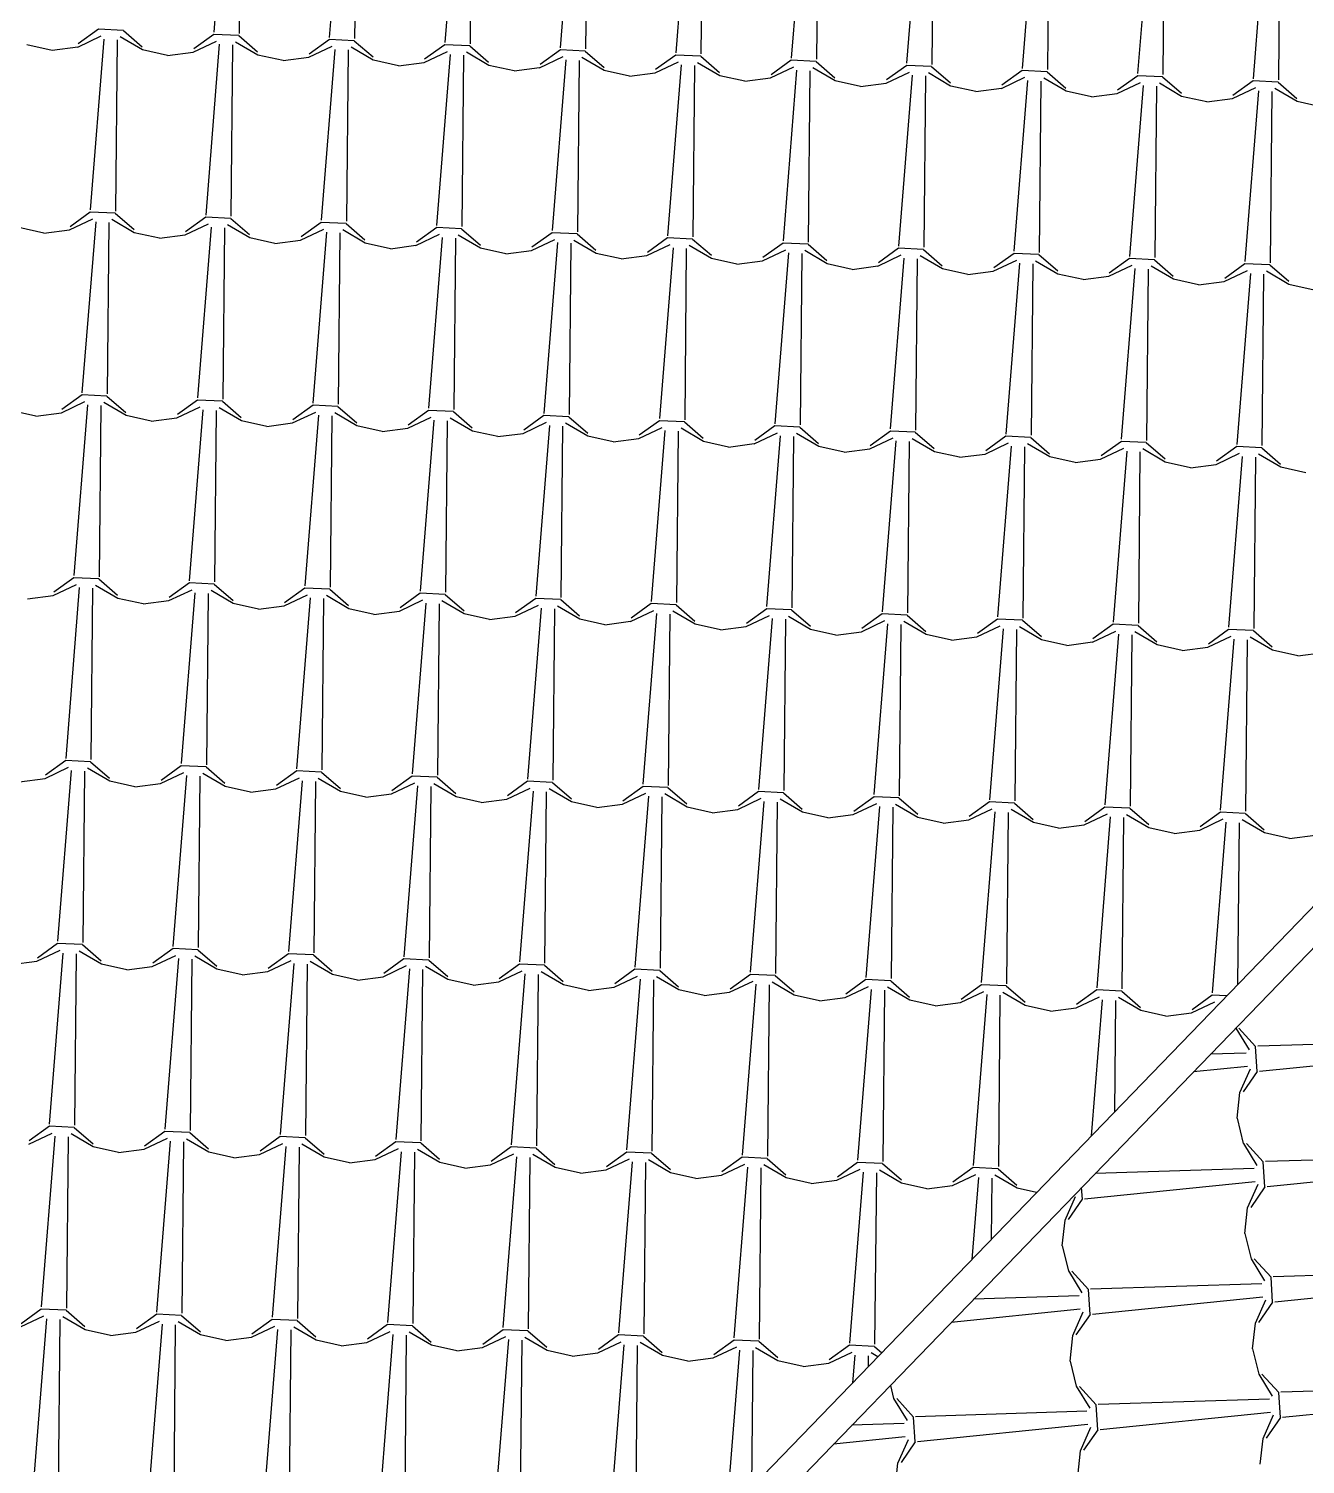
# Model space of a CAD drawing. Extents: x 1037 to 14540, y 1034 to 18285.
# Drawn here: x 9209.4 to 9474.5, y 1618.3 to 1916.3 of the extents above; entities that cross this region are included whole.
import ezdxf

# ---------------------------------------------------------------- set-up
doc = ezdxf.new("R2010")
doc.units = 0
doc.header["$LTSCALE"] = 100
doc.header["$MEASUREMENT"] = 0
doc.layers.get('0').update_dxf_attribs({"color": 240, "linetype": 'CONTINUOUS'})
doc.layers.add('proiezioni', color=252, linetype='CONTINUOUS')
doc.layers.add('retini copertura', color=32, linetype='CONTINUOUS')

# ---------------------------------------------------------------- blocks, each defined once
blk = doc.blocks.new('*X1852')
at = {"color": 0}
for p, q in [((41.2063, 17.0755), (41.2343, 17.0301)), ((41.2476, 17.0371), (41.2128, 17.0754)), ((41.6075, 17.049), (41.2519, 17.0378)), ((41.2283, 17.0237), (41.1539, 17.0213)), ((41.251, 16.9855), (41.2476, 17.0371)), ((41.6096, 17.0215), (41.2557, 16.9853)), ((41.2305, 16.9961), (41.1185, 16.9847)), ((41.2151, 16.9417), (41.2369, 16.9907)), ((41.251, 16.9855), (41.2217, 16.9429)), ((41.2093, 16.8884), (41.2151, 16.9417)), ((41.2093, 16.8883), (41.2221, 16.8363)), ((41.2222, 16.8363), (41.2503, 16.7906)), ((41.2636, 16.7976), (41.2288, 16.8359)), ((41.2443, 16.7842), (40.9146, 16.7738)), ((41.267, 16.746), (41.2636, 16.7976)), ((41.6235, 16.8096), (41.2679, 16.7983)), ((41.6256, 16.782), (41.2717, 16.7458)), ((41.2465, 16.7567), (40.8926, 16.7205)), ((41.2311, 16.7022), (41.2529, 16.7512)), ((40.8519, 16.6769), (40.8738, 16.7259)), ((40.8879, 16.7207), (40.8863, 16.7445)), ((41.267, 16.746), (41.2377, 16.7034)), ((40.8878, 16.7207), (40.8585, 16.6781)), ((41.2253, 16.6489), (41.2311, 16.7022)), ((40.8462, 16.6236), (40.8519, 16.6769)), ((41.2253, 16.6489), (41.2381, 16.5968)), ((40.8462, 16.6236), (40.859, 16.5715)), ((41.2382, 16.5968), (41.2663, 16.5511)), ((41.2796, 16.5582), (41.2448, 16.5965)), ((40.859, 16.5715), (40.8871, 16.5258)), ((40.9004, 16.5328), (40.8657, 16.5711)), ((41.2604, 16.5448), (40.9048, 16.5335)), ((41.283, 16.5066), (41.2796, 16.5582)), ((41.6395, 16.5701), (41.284, 16.5588)), ((41.6416, 16.5425), (41.2877, 16.5064)), ((40.8812, 16.5194), (40.662, 16.5125)), ((40.9039, 16.4812), (40.9004, 16.5328)), ((41.2625, 16.5172), (40.9086, 16.481)), ((40.8833, 16.4919), (40.6156, 16.4645)), ((40.8679, 16.4374), (40.8898, 16.4864)), ((41.2471, 16.4627), (41.2689, 16.5117)), ((41.283, 16.5066), (41.2537, 16.464)), ((40.9038, 16.4812), (40.8745, 16.4386)), ((41.2413, 16.4094), (41.2471, 16.4628)), ((40.8622, 16.3841), (40.8679, 16.4374)), ((41.2413, 16.4094), (41.2541, 16.3573)), ((40.8622, 16.3841), (40.875, 16.332)), ((40.4892, 16.3337), (40.4958, 16.3067)), ((41.2541, 16.3573), (41.2823, 16.3117)), ((41.2956, 16.3187), (41.2608, 16.357)), ((40.4958, 16.3067), (40.524, 16.261)), ((40.5372, 16.268), (40.5025, 16.3063)), ((40.875, 16.332), (40.9031, 16.2863)), ((40.9164, 16.2934), (40.8817, 16.3317)), ((41.2764, 16.3053), (40.9208, 16.294)), ((41.299, 16.2671), (41.2956, 16.3187)), ((41.6555, 16.3306), (41.3, 16.3194)), ((40.8972, 16.28), (40.5416, 16.2687)), ((40.9199, 16.2418), (40.9164, 16.2934)), ((41.2785, 16.2777), (40.9246, 16.2416)), ((41.6576, 16.3031), (41.3037, 16.2669)), ((40.518, 16.2546), (40.4094, 16.2512)), ((40.5407, 16.2164), (40.5372, 16.268)), ((40.8993, 16.2524), (40.5454, 16.2163)), ((40.8839, 16.1979), (40.9058, 16.2469)), ((41.2631, 16.2233), (41.2849, 16.2723)), ((41.299, 16.2671), (41.2697, 16.2245)), ((40.5201, 16.2271), (40.3713, 16.2119)), ((40.5048, 16.1726), (40.5266, 16.2216)), ((40.5407, 16.2164), (40.5114, 16.1738)), ((40.9198, 16.2418), (40.8905, 16.1992)), ((41.2573, 16.17), (41.2631, 16.2233)), ((40.8782, 16.1446), (40.8839, 16.198)), ((40.499, 16.1193), (40.5048, 16.1726))]:
    blk.add_line(p, q, dxfattribs=at)
blk = doc.blocks.new('*X1854')
at = {"color": 0}
for p, q in [((39.1128, 19.4978), (39.0845, 19.1432)), ((39.1404, 19.4966), (39.137, 19.1409)), ((39.3526, 19.4871), (39.3242, 19.1325)), ((39.3802, 19.4859), (39.3768, 19.1302)), ((39.5923, 19.4764), (39.564, 19.1218)), ((39.6199, 19.4752), (39.6165, 19.1194)), ((39.8321, 19.4656), (39.8037, 19.111)), ((39.8597, 19.4644), (39.8563, 19.1087)), ((40.0718, 19.4549), (40.0435, 19.1003)), ((40.0995, 19.4537), (40.096, 19.098)), ((40.3116, 19.4442), (40.2832, 19.0896)), ((40.3392, 19.443), (40.3358, 19.0872)), ((40.5514, 19.4335), (40.523, 19.0789)), ((40.579, 19.4322), (40.5755, 19.0765)), ((40.7911, 19.4228), (40.7628, 19.0682)), ((40.8187, 19.4215), (40.8153, 19.0658)), ((41.0309, 19.412), (41.0025, 19.0574)), ((41.0585, 19.4108), (41.0551, 19.0551)), ((41.2706, 19.4013), (41.2423, 19.0467)), ((41.2982, 19.4), (41.2948, 19.0443)), ((38.8019, 19.1125), (38.8504, 19.1354)), ((38.8449, 19.1494), (38.803, 19.1191)), ((38.8966, 19.1471), (38.8449, 19.1494)), ((38.8966, 19.1471), (38.9357, 19.1132)), ((39.0847, 19.1387), (39.0427, 19.1084)), ((39.1363, 19.1364), (39.0847, 19.1387)), ((39.1363, 19.1364), (39.1754, 19.1025)), ((38.7487, 19.1056), (38.6964, 19.1173)), ((38.7487, 19.1057), (38.8019, 19.1126)), ((38.8561, 19.1289), (38.8277, 18.7743)), ((38.8837, 19.1277), (38.8803, 18.772)), ((38.9361, 19.1065), (38.8899, 19.1337)), ((38.9885, 19.0949), (38.9361, 19.1066)), ((39.0417, 19.1018), (39.0902, 19.1247)), ((39.0958, 19.1182), (39.0675, 18.7636)), ((39.1234, 19.117), (39.12, 18.7613)), ((39.1759, 19.0958), (39.1296, 19.1229)), ((39.2814, 19.0911), (39.3299, 19.114)), ((39.3244, 19.1279), (39.2825, 19.0977)), ((39.3356, 19.1075), (39.3072, 18.7529)), ((39.3761, 19.1256), (39.3244, 19.1279)), ((39.3632, 19.1063), (39.3598, 18.7506)), ((39.4156, 19.0851), (39.3694, 19.1122)), ((39.3761, 19.1256), (39.4152, 19.0918)), ((39.5642, 19.1172), (39.5222, 19.087)), ((39.6159, 19.1149), (39.5642, 19.1172)), ((39.6159, 19.1149), (39.6549, 19.081)), ((39.804, 19.1065), (39.762, 19.0762)), ((39.8556, 19.1042), (39.804, 19.1065)), ((38.9885, 19.0949), (39.0417, 19.1018)), ((39.2283, 19.0842), (39.1759, 19.0958)), ((39.2282, 19.0842), (39.2814, 19.0911)), ((39.468, 19.0735), (39.4157, 19.0851)), ((39.468, 19.0735), (39.5212, 19.0804)), ((39.5212, 19.0804), (39.5697, 19.1033)), ((39.5753, 19.0968), (39.547, 18.7422)), ((39.603, 19.0955), (39.5995, 18.7398)), ((39.6554, 19.0744), (39.6091, 19.1015)), ((39.761, 19.0696), (39.8095, 19.0925)), ((39.8151, 19.086), (39.7867, 18.7314)), ((39.8427, 19.0848), (39.8393, 18.7291)), ((39.8952, 19.0636), (39.8489, 19.0908)), ((39.8556, 19.1042), (39.8947, 19.0703)), ((40.0007, 19.0589), (40.0492, 19.0818)), ((40.0437, 19.0958), (40.0018, 19.0655)), ((40.0954, 19.0935), (40.0437, 19.0958)), ((40.1349, 19.0529), (40.0887, 19.08)), ((40.0954, 19.0935), (40.1345, 19.0596)), ((40.2835, 19.085), (40.2415, 19.0548)), ((40.3351, 19.0827), (40.2835, 19.085)), ((40.3352, 19.0827), (40.3742, 19.0488)), ((39.7078, 19.0627), (39.6554, 19.0744)), ((39.7078, 19.0627), (39.7609, 19.0697)), ((39.9475, 19.052), (39.8952, 19.0637)), ((39.9475, 19.052), (40.0007, 19.0589)), ((40.0549, 19.0753), (40.0265, 18.7207)), ((40.0825, 19.0741), (40.079, 18.7184)), ((40.1873, 19.0413), (40.1349, 19.0529)), ((40.1873, 19.0413), (40.2405, 19.0482)), ((40.2405, 19.0482), (40.289, 19.0711)), ((40.2946, 19.0646), (40.2663, 18.71)), ((40.3222, 19.0633), (40.3188, 18.7076)), ((40.3747, 19.0422), (40.3284, 19.0693)), ((40.4802, 19.0375), (40.5287, 19.0603)), ((40.5232, 19.0743), (40.4813, 19.0441)), ((40.5344, 19.0539), (40.506, 18.6993)), ((40.5749, 19.072), (40.5232, 19.0743)), ((40.562, 19.0526), (40.5586, 18.6969)), ((40.6144, 19.0314), (40.5682, 19.0586)), ((40.5749, 19.072), (40.614, 19.0381)), ((40.72, 19.0267), (40.7685, 19.0496)), ((40.763, 19.0636), (40.721, 19.0333)), ((40.8147, 19.0613), (40.763, 19.0636)), ((40.8542, 19.0207), (40.8079, 19.0479)), ((40.8147, 19.0613), (40.8537, 19.0274)), ((41.0028, 19.0529), (40.9608, 19.0226)), ((41.0544, 19.0505), (41.0028, 19.0529)), ((41.0544, 19.0505), (41.0935, 19.0167)), ((40.4271, 19.0306), (40.3747, 19.0422)), ((40.427, 19.0306), (40.4802, 19.0375)), ((40.6668, 19.0198), (40.6145, 19.0315)), ((40.6668, 19.0198), (40.72, 19.0268)), ((40.7741, 19.0431), (40.7458, 18.6885)), ((40.8017, 19.0419), (40.7983, 18.6862)), ((40.9066, 19.0091), (40.8542, 19.0207)), ((40.9598, 19.016), (41.0083, 19.0389)), ((41.0139, 19.0324), (40.9855, 18.6778)), ((41.0415, 19.0311), (41.0381, 18.6754)), ((41.094, 19.01), (41.0477, 19.0371)), ((41.1995, 19.0053), (41.248, 19.0282)), ((41.2425, 19.0421), (41.2006, 19.0119)), ((41.2536, 19.0217), (41.2253, 18.6671)), ((41.2942, 19.0398), (41.2425, 19.0421)), ((41.2813, 19.0204), (41.2778, 18.6647)), ((41.3337, 18.9993), (41.2875, 19.0264)), ((41.2942, 19.0398), (41.3333, 19.0059)), ((40.9066, 19.0091), (40.9598, 19.016)), ((41.1463, 18.9984), (41.094, 19.01)), ((41.1463, 18.9984), (41.1995, 19.0053)), ((41.3861, 18.9876), (41.3337, 18.9993)), ((38.7849, 18.7329), (38.8334, 18.7558)), ((38.8279, 18.7698), (38.786, 18.7395)), ((38.8391, 18.7493), (38.8107, 18.3947)), ((38.8796, 18.7675), (38.8279, 18.7698)), ((38.8667, 18.7481), (38.8633, 18.3924)), ((38.9191, 18.7269), (38.8729, 18.7541)), ((38.8796, 18.7675), (38.9187, 18.7336)), ((39.0677, 18.7591), (39.0257, 18.7288)), ((39.1194, 18.7567), (39.0677, 18.7591)), ((39.1194, 18.7567), (39.1584, 18.7229)), ((39.3074, 18.7483), (39.2655, 18.7181)), ((39.3591, 18.746), (39.3075, 18.7483)), ((38.7317, 18.726), (38.6794, 18.7377)), ((38.7317, 18.726), (38.7849, 18.733)), ((38.9715, 18.7153), (38.9191, 18.7269)), ((38.9715, 18.7153), (39.0247, 18.7222)), ((39.0247, 18.7222), (39.0732, 18.7451)), ((39.0788, 18.7386), (39.0505, 18.384)), ((39.1065, 18.7374), (39.103, 18.3817)), ((39.1589, 18.7162), (39.1126, 18.7433)), ((39.2645, 18.7115), (39.313, 18.7344)), ((39.3186, 18.7279), (39.2902, 18.3733)), ((39.3462, 18.7267), (39.3428, 18.3709)), ((39.3987, 18.7055), (39.3524, 18.7326)), ((39.3591, 18.746), (39.3982, 18.7121)), ((39.5042, 18.7007), (39.5527, 18.7236)), ((39.5472, 18.7376), (39.5053, 18.7073)), ((39.5989, 18.7353), (39.5472, 18.7376)), ((39.6384, 18.6947), (39.5921, 18.7219)), ((39.5989, 18.7353), (39.638, 18.7014)), ((39.787, 18.7269), (39.745, 18.6966)), ((39.8386, 18.7246), (39.787, 18.7269)), ((39.8386, 18.7246), (39.8777, 18.6907)), ((39.2113, 18.7046), (39.1589, 18.7162)), ((39.2113, 18.7046), (39.2644, 18.7115)), ((39.451, 18.6938), (39.3987, 18.7055)), ((39.451, 18.6938), (39.5042, 18.7008)), ((39.5584, 18.7171), (39.53, 18.3625)), ((39.586, 18.7159), (39.5825, 18.3602)), ((39.6908, 18.6831), (39.6384, 18.6948)), ((39.6908, 18.6831), (39.744, 18.69)), ((39.744, 18.69), (39.7925, 18.7129)), ((39.7981, 18.7064), (39.7698, 18.3518)), ((39.8257, 18.7052), (39.8223, 18.3495)), ((39.8782, 18.684), (39.8319, 18.7111)), ((39.9837, 18.6793), (40.0322, 18.7022)), ((40.0267, 18.7161), (39.9848, 18.6859)), ((40.0379, 18.6957), (40.0095, 18.3411)), ((40.0784, 18.7138), (40.0267, 18.7161)), ((40.0655, 18.6945), (40.0621, 18.3387)), ((40.1179, 18.6733), (40.0717, 18.7004)), ((40.0784, 18.7138), (40.1175, 18.68)), ((40.2235, 18.6686), (40.272, 18.6915)), ((40.2665, 18.7054), (40.2245, 18.6752)), ((40.3182, 18.7031), (40.2665, 18.7054)), ((40.3577, 18.6626), (40.3114, 18.6897)), ((40.3182, 18.7031), (40.3572, 18.6692)), ((40.5063, 18.6947), (40.4643, 18.6644)), ((40.5579, 18.6924), (40.5063, 18.6947)), ((40.5579, 18.6924), (40.597, 18.6585)), ((39.9305, 18.6724), (39.8782, 18.684)), ((39.9305, 18.6724), (39.9837, 18.6793)), ((40.1703, 18.6617), (40.1179, 18.6733)), ((40.1703, 18.6617), (40.2235, 18.6686)), ((40.2776, 18.685), (40.2493, 18.3304)), ((40.3052, 18.6837), (40.3018, 18.328)), ((40.4101, 18.6509), (40.3577, 18.6626)), ((40.4633, 18.6578), (40.5118, 18.6807)), ((40.5174, 18.6742), (40.489, 18.3196)), ((40.545, 18.673), (40.5416, 18.3173)), ((40.5975, 18.6518), (40.5512, 18.679)), ((40.703, 18.6471), (40.7515, 18.67)), ((40.746, 18.684), (40.7041, 18.6537)), ((40.7571, 18.6635), (40.7288, 18.3089)), ((40.7977, 18.6816), (40.746, 18.684)), ((40.7848, 18.6623), (40.7813, 18.3065)), ((40.8372, 18.6411), (40.7909, 18.6682)), ((40.7977, 18.6817), (40.8368, 18.6478)), ((40.9428, 18.6364), (40.9913, 18.6593)), ((40.9858, 18.6732), (40.9438, 18.643)), ((41.0374, 18.6709), (40.9858, 18.6732)), ((41.0374, 18.6709), (41.0765, 18.637)), ((41.2255, 18.6625), (41.1836, 18.6322)), ((41.2772, 18.6602), (41.2255, 18.6625)), ((41.2772, 18.6602), (41.3163, 18.6263)), ((40.4101, 18.6509), (40.4632, 18.6579)), ((40.6498, 18.6402), (40.5975, 18.6519)), ((40.6498, 18.6402), (40.703, 18.6471)), ((40.8896, 18.6295), (40.8372, 18.6411)), ((40.8896, 18.6295), (40.9428, 18.6364)), ((40.9969, 18.6528), (40.9686, 18.2982)), ((41.0245, 18.6515), (41.0211, 18.2958)), ((41.077, 18.6304), (41.0307, 18.6575)), ((41.1293, 18.6188), (41.077, 18.6304)), ((41.1825, 18.6257), (41.231, 18.6485)), ((41.2367, 18.6421), (41.2083, 18.2875)), ((41.2643, 18.6408), (41.2608, 18.2851)), ((41.3167, 18.6196), (41.2705, 18.6468)), ((41.1293, 18.6188), (41.1825, 18.6257)), ((41.3691, 18.608), (41.3168, 18.6197)), ((38.8109, 18.3902), (38.769, 18.3599)), ((38.8626, 18.3878), (38.8109, 18.3902)), ((38.7679, 18.3533), (38.8165, 18.3762)), ((38.8221, 18.3697), (38.7937, 18.0151)), ((38.8497, 18.3685), (38.8463, 18.0128)), ((38.9022, 18.3473), (38.8559, 18.3744)), ((38.8626, 18.3878), (38.9017, 18.354)), ((39.0077, 18.3426), (39.0562, 18.3655)), ((39.0507, 18.3794), (39.0088, 18.3492)), ((39.1024, 18.3771), (39.0507, 18.3794)), ((39.1419, 18.3366), (39.0956, 18.3637)), ((39.1024, 18.3771), (39.1415, 18.3432)), ((39.2905, 18.3687), (39.2485, 18.3384)), ((39.3421, 18.3664), (39.2905, 18.3687)), ((39.3421, 18.3664), (39.3812, 18.3325)), ((38.7148, 18.3464), (38.6624, 18.358)), ((38.7148, 18.3464), (38.7679, 18.3533)), ((38.9545, 18.3357), (38.9022, 18.3473)), ((38.9545, 18.3357), (39.0077, 18.3426)), ((39.0619, 18.359), (39.0335, 18.0044)), ((39.0895, 18.3578), (39.086, 18.0021)), ((39.1943, 18.3249), (39.1419, 18.3366)), ((39.1943, 18.3249), (39.2475, 18.3319)), ((39.2475, 18.3319), (39.296, 18.3547)), ((39.3016, 18.3482), (39.2733, 17.9936)), ((39.3292, 18.347), (39.3258, 17.9913)), ((39.3817, 18.3258), (39.3354, 18.353)), ((39.4872, 18.3211), (39.5357, 18.344)), ((39.5302, 18.358), (39.4883, 18.3277)), ((39.5414, 18.3375), (39.513, 17.9829)), ((39.5819, 18.3557), (39.5302, 18.358)), ((39.569, 18.3363), (39.5656, 17.9806)), ((39.6214, 18.3151), (39.5752, 18.3422)), ((39.5819, 18.3557), (39.621, 18.3218)), ((39.727, 18.3104), (39.7755, 18.3333)), ((39.77, 18.3473), (39.728, 18.317)), ((39.8217, 18.3449), (39.77, 18.3472)), ((39.8612, 18.3044), (39.8149, 18.3315)), ((39.8217, 18.3449), (39.8607, 18.3111)), ((40.0097, 18.3365), (39.9678, 18.3063)), ((40.0614, 18.3342), (40.0097, 18.3365)), ((40.0614, 18.3342), (40.1005, 18.3003)), ((39.434, 18.3142), (39.3817, 18.3259)), ((39.434, 18.3142), (39.4872, 18.3211)), ((39.6738, 18.3035), (39.6214, 18.3151)), ((39.6738, 18.3035), (39.727, 18.3104)), ((39.7811, 18.3268), (39.7528, 17.9722)), ((39.8087, 18.3256), (39.8053, 17.9699)), ((39.9136, 18.2928), (39.8612, 18.3044)), ((39.9667, 18.2997), (40.0153, 18.3226)), ((40.0209, 18.3161), (39.9925, 17.9615)), ((40.0485, 18.3148), (40.0451, 17.9591)), ((40.101, 18.2937), (40.0547, 18.3208)), ((40.2065, 18.2889), (40.255, 18.3118)), ((40.2495, 18.3258), (40.2076, 18.2955)), ((40.2606, 18.3053), (40.2323, 17.9507)), ((40.3012, 18.3235), (40.2495, 18.3258)), ((40.2883, 18.3041), (40.2848, 17.9484)), ((40.3407, 18.2829), (40.2944, 18.3101)), ((40.3012, 18.3235), (40.3403, 18.2896)), ((40.4463, 18.2782), (40.4948, 18.3011)), ((40.4893, 18.3151), (40.4473, 18.2848)), ((40.5409, 18.3128), (40.4893, 18.3151)), ((40.5409, 18.3128), (40.58, 18.2789)), ((40.729, 18.3043), (40.6871, 18.2741)), ((40.7807, 18.302), (40.729, 18.3043)), ((40.7807, 18.302), (40.8198, 18.2681)), ((39.9136, 18.2928), (39.9667, 18.2997)), ((40.1533, 18.282), (40.101, 18.2937)), ((40.1533, 18.282), (40.2065, 18.289)), ((40.3931, 18.2713), (40.3407, 18.283)), ((40.3931, 18.2713), (40.4463, 18.2782)), ((40.5004, 18.2946), (40.472, 17.94)), ((40.528, 18.2934), (40.5246, 17.9377)), ((40.5805, 18.2722), (40.5342, 18.2993)), ((40.6328, 18.2606), (40.5805, 18.2722)), ((40.686, 18.2675), (40.7345, 18.2904)), ((40.7402, 18.2839), (40.7118, 17.9293)), ((40.7678, 18.2826), (40.7643, 17.9269)), ((40.8202, 18.2615), (40.774, 18.2886)), ((40.9258, 18.2568), (40.9743, 18.2796)), ((40.9688, 18.2936), (40.9268, 18.2634)), ((40.9799, 18.2732), (40.9516, 17.9186)), ((41.0205, 18.2913), (40.9688, 18.2936)), ((41.0075, 18.2719), (41.0041, 17.9162)), ((41.06, 18.2508), (41.0137, 18.2779)), ((41.0205, 18.2913), (41.0595, 18.2574)), ((41.2085, 18.2829), (41.1666, 18.2526)), ((41.2602, 18.2806), (41.2085, 18.2829)), ((41.2602, 18.2806), (41.2993, 18.2467)), ((40.6328, 18.2606), (40.686, 18.2675)), ((40.8726, 18.2499), (40.8202, 18.2615)), ((40.8726, 18.2499), (40.9258, 18.2568)), ((41.1124, 18.2391), (41.06, 18.2508)), ((41.1124, 18.2391), (41.1655, 18.246)), ((41.1655, 18.246), (41.2141, 18.2689)), ((41.2197, 18.2625), (41.1913, 17.9079)), ((41.2473, 18.2612), (41.2439, 17.9055)), ((41.2998, 18.24), (41.2535, 18.2672)), ((41.3521, 18.2284), (41.2998, 18.24)), ((38.794, 18.0105), (38.752, 17.9803)), ((38.8456, 18.0082), (38.794, 18.0105)), ((38.8456, 18.0082), (38.8847, 17.9743)), ((38.6978, 17.9668), (38.751, 17.9737)), ((38.751, 17.9737), (38.7995, 17.9966)), ((38.8051, 17.9901), (38.7768, 17.6355)), ((38.8327, 17.9889), (38.8293, 17.6332)), ((38.8852, 17.9677), (38.8389, 17.9948)), ((38.9907, 17.963), (39.0392, 17.9858)), ((39.0337, 17.9998), (38.9918, 17.9696)), ((39.0449, 17.9793), (39.0165, 17.6247)), ((39.0854, 17.9975), (39.0337, 17.9998)), ((39.0725, 17.9781), (39.0691, 17.6224)), ((39.1249, 17.957), (39.0787, 17.9841)), ((39.0854, 17.9975), (39.1245, 17.9636)), ((39.2305, 17.9522), (39.279, 17.9751)), ((39.2735, 17.9891), (39.2315, 17.9588)), ((39.3252, 17.9868), (39.2735, 17.9891)), ((39.3647, 17.9462), (39.3184, 17.9734)), ((39.3252, 17.9868), (39.3642, 17.9529)), ((39.5132, 17.9784), (39.4713, 17.9481)), ((39.5649, 17.976), (39.5132, 17.9784)), ((39.5649, 17.976), (39.604, 17.9422)), ((38.9375, 17.9561), (38.8852, 17.9677)), ((38.9375, 17.9561), (38.9907, 17.963)), ((39.1773, 17.9453), (39.1249, 17.957)), ((39.1773, 17.9453), (39.2305, 17.9522)), ((39.2846, 17.9686), (39.2563, 17.614)), ((39.3122, 17.9674), (39.3088, 17.6117)), ((39.4171, 17.9346), (39.3647, 17.9462)), ((39.4702, 17.9415), (39.5187, 17.9644)), ((39.5244, 17.9579), (39.496, 17.6033)), ((39.552, 17.9567), (39.5486, 17.601)), ((39.6044, 17.9355), (39.5582, 17.9626)), ((39.71, 17.9308), (39.7585, 17.9537)), ((39.753, 17.9676), (39.7111, 17.9374)), ((39.7641, 17.9472), (39.7358, 17.5926)), ((39.8047, 17.9653), (39.753, 17.9676)), ((39.7918, 17.946), (39.7883, 17.5902)), ((39.8442, 17.9248), (39.7979, 17.9519)), ((39.8047, 17.9653), (39.8437, 17.9314)), ((39.9928, 17.9569), (39.9508, 17.9266)), ((40.0444, 17.9546), (39.9928, 17.9569)), ((40.0444, 17.9546), (40.0835, 17.9207)), ((40.2325, 17.9462), (40.1906, 17.9159)), ((40.2842, 17.9439), (40.2325, 17.9462)), ((40.2842, 17.9439), (40.3233, 17.91)), ((39.417, 17.9346), (39.4702, 17.9415)), ((39.6568, 17.9239), (39.6045, 17.9355)), ((39.6568, 17.9239), (39.71, 17.9308)), ((39.8966, 17.9131), (39.8442, 17.9248)), ((39.8966, 17.9131), (39.9498, 17.9201)), ((39.9498, 17.92), (39.9983, 17.9429)), ((40.0039, 17.9364), (39.9755, 17.5818)), ((40.0315, 17.9352), (40.0281, 17.5795)), ((40.084, 17.914), (40.0377, 17.9412)), ((40.1363, 17.9024), (40.084, 17.9141)), ((40.1895, 17.9093), (40.238, 17.9322)), ((40.2437, 17.9257), (40.2153, 17.5711)), ((40.2713, 17.9245), (40.2678, 17.5688)), ((40.3237, 17.9033), (40.2775, 17.9304)), ((40.4293, 17.8986), (40.4778, 17.9215)), ((40.4723, 17.9354), (40.4303, 17.9052)), ((40.4834, 17.915), (40.4551, 17.5604)), ((40.524, 17.9331), (40.4723, 17.9354)), ((40.511, 17.9138), (40.5076, 17.558)), ((40.5635, 17.8926), (40.5172, 17.9197)), ((40.524, 17.9331), (40.563, 17.8993)), ((40.712, 17.9247), (40.6701, 17.8945)), ((40.7637, 17.9224), (40.712, 17.9247)), ((40.7637, 17.9224), (40.8028, 17.8885)), ((40.9518, 17.914), (40.9099, 17.8837)), ((41.0035, 17.9117), (40.9518, 17.914)), ((40.1363, 17.9024), (40.1895, 17.9093)), ((40.3761, 17.8917), (40.3237, 17.9033)), ((40.3761, 17.8917), (40.4293, 17.8986)), ((40.6159, 17.881), (40.5635, 17.8926)), ((40.6158, 17.881), (40.669, 17.8879)), ((40.669, 17.8879), (40.7175, 17.9108)), ((40.7232, 17.9043), (40.6948, 17.5497)), ((40.7508, 17.903), (40.7474, 17.5473)), ((40.8032, 17.8819), (40.757, 17.909)), ((40.9088, 17.8771), (40.9573, 17.9)), ((40.9629, 17.8936), (40.9346, 17.539)), ((40.9905, 17.8923), (40.9871, 17.5366)), ((41.043, 17.8711), (40.9967, 17.8983)), ((41.0035, 17.9117), (41.0426, 17.8778)), ((41.1486, 17.8664), (41.1971, 17.8893)), ((41.1916, 17.9033), (41.1496, 17.873)), ((41.2432, 17.901), (41.1916, 17.9033)), ((41.2828, 17.8604), (41.2365, 17.8875)), ((41.2432, 17.901), (41.2823, 17.8671)), ((40.8556, 17.8702), (40.8033, 17.8819)), ((40.8556, 17.8702), (40.9088, 17.8772)), ((41.0954, 17.8595), (41.043, 17.8711)), ((41.0954, 17.8595), (41.1486, 17.8664)), ((41.2027, 17.8828), (41.1743, 17.5282)), ((41.2303, 17.8816), (41.2269, 17.5258)), ((41.3351, 17.8488), (41.2828, 17.8604)), ((41.3351, 17.8488), (41.3883, 17.8557)), ((38.734, 17.5941), (38.7825, 17.617)), ((38.777, 17.6309), (38.735, 17.6007)), ((38.8286, 17.6286), (38.777, 17.6309)), ((38.8682, 17.5881), (38.8219, 17.6152)), ((38.8286, 17.6286), (38.8677, 17.5947)), ((39.0167, 17.6202), (38.9748, 17.5899)), ((39.0684, 17.6179), (39.0167, 17.6202)), ((39.0684, 17.6179), (39.1075, 17.584)), ((38.6808, 17.5872), (38.734, 17.5941)), ((38.7881, 17.6104), (38.7598, 17.2558)), ((38.8157, 17.6093), (38.8123, 17.2535)), ((38.9205, 17.5764), (38.8682, 17.5881)), ((38.9737, 17.5833), (39.0222, 17.6062)), ((39.0279, 17.5997), (38.9995, 17.2451)), ((39.0555, 17.5985), (39.0521, 17.2428)), ((39.1079, 17.5773), (39.0617, 17.6045)), ((39.2135, 17.5726), (39.262, 17.5955)), ((39.2565, 17.6095), (39.2146, 17.5792)), ((39.2676, 17.589), (39.2393, 17.2344)), ((39.3082, 17.6072), (39.2565, 17.6095)), ((39.2953, 17.5878), (39.2918, 17.2321)), ((39.3477, 17.5666), (39.3014, 17.5937)), ((39.3082, 17.6072), (39.3472, 17.5733)), ((39.4963, 17.5987), (39.4543, 17.5685)), ((39.5479, 17.5964), (39.4963, 17.5987)), ((39.5479, 17.5964), (39.587, 17.5625)), ((39.736, 17.588), (39.6941, 17.5578)), ((39.7877, 17.5857), (39.736, 17.588)), ((39.7877, 17.5857), (39.8268, 17.5518)), ((38.9205, 17.5764), (38.9737, 17.5834)), ((39.1603, 17.5657), (39.108, 17.5773)), ((39.1603, 17.5657), (39.2135, 17.5726)), ((39.4001, 17.555), (39.3477, 17.5666)), ((39.4001, 17.555), (39.4533, 17.5619)), ((39.4533, 17.5619), (39.5018, 17.5848)), ((39.5074, 17.5783), (39.479, 17.2237)), ((39.535, 17.5771), (39.5316, 17.2213)), ((39.5875, 17.5559), (39.5412, 17.583)), ((39.6398, 17.5442), (39.5875, 17.5559)), ((39.693, 17.5512), (39.7415, 17.574)), ((39.7472, 17.5675), (39.7188, 17.213)), ((39.7748, 17.5663), (39.7713, 17.2106)), ((39.8272, 17.5451), (39.781, 17.5723)), ((39.9328, 17.5404), (39.9813, 17.5633)), ((39.9758, 17.5773), (39.9338, 17.547)), ((39.9869, 17.5568), (39.9586, 17.2022)), ((40.0274, 17.575), (39.9758, 17.5773)), ((40.0145, 17.5556), (40.0111, 17.1999)), ((40.067, 17.5344), (40.0207, 17.5616)), ((40.0274, 17.575), (40.0665, 17.5411)), ((40.2155, 17.5666), (40.1736, 17.5363)), ((40.2672, 17.5642), (40.2155, 17.5666)), ((40.2672, 17.5642), (40.3063, 17.5304)), ((40.4553, 17.5558), (40.4134, 17.5256)), ((40.507, 17.5535), (40.4553, 17.5558)), ((39.6398, 17.5442), (39.693, 17.5512)), ((39.8796, 17.5335), (39.8272, 17.5452)), ((39.8796, 17.5335), (39.9328, 17.5404)), ((40.1193, 17.5228), (40.067, 17.5344)), ((40.1193, 17.5228), (40.1725, 17.5297)), ((40.1725, 17.5297), (40.221, 17.5526)), ((40.2267, 17.5461), (40.1983, 17.1915)), ((40.2543, 17.5449), (40.2509, 17.1891)), ((40.3067, 17.5237), (40.2605, 17.5508)), ((40.4123, 17.519), (40.4608, 17.5419)), ((40.4664, 17.5354), (40.4381, 17.1808)), ((40.494, 17.5341), (40.4906, 17.1784)), ((40.5465, 17.513), (40.5002, 17.5401)), ((40.507, 17.5535), (40.546, 17.5196)), ((40.6521, 17.5082), (40.7006, 17.5311)), ((40.6951, 17.5451), (40.6531, 17.5148)), ((40.7467, 17.5428), (40.6951, 17.5451)), ((40.7863, 17.5022), (40.74, 17.5294)), ((40.7467, 17.5428), (40.7858, 17.5089)), ((40.9348, 17.5344), (40.8929, 17.5041)), ((40.9865, 17.5321), (40.9348, 17.5344)), ((40.9865, 17.5321), (41.0256, 17.4982)), ((40.3591, 17.5121), (40.3068, 17.5237)), ((40.3591, 17.5121), (40.4123, 17.519)), ((40.5989, 17.5013), (40.5465, 17.513)), ((40.5989, 17.5013), (40.6521, 17.5083)), ((40.7062, 17.5247), (40.6778, 17.1701)), ((40.7338, 17.5234), (40.7304, 17.1677)), ((40.8386, 17.4906), (40.7863, 17.5023)), ((40.8386, 17.4906), (40.8918, 17.4975)), ((40.8918, 17.4975), (40.9403, 17.5204)), ((40.9459, 17.5139), (40.9176, 17.1593)), ((40.9736, 17.5127), (40.9701, 17.157)), ((41.026, 17.4915), (40.9798, 17.5186)), ((41.1316, 17.4868), (41.1801, 17.5097)), ((41.1746, 17.5236), (41.1326, 17.4934)), ((41.1857, 17.5032), (41.1574, 17.1486)), ((41.2262, 17.5213), (41.1746, 17.5236)), ((41.2133, 17.5019), (41.2101, 17.1658)), ((41.2658, 17.4808), (41.2195, 17.5079)), ((41.2263, 17.5213), (41.2653, 17.4875)), ((41.0784, 17.4799), (41.026, 17.4915)), ((41.0784, 17.4799), (41.1316, 17.4868)), ((41.3181, 17.4692), (41.2658, 17.4808)), ((41.3181, 17.4692), (41.3713, 17.4761)), ((38.717, 17.2144), (38.7655, 17.2373)), ((38.76, 17.2513), (38.718, 17.221)), ((38.7711, 17.2308), (38.7428, 16.8762)), ((38.8117, 17.249), (38.76, 17.2513)), ((38.7988, 17.2296), (38.7953, 16.8739)), ((38.8512, 17.2084), (38.8049, 17.2356)), ((38.8117, 17.249), (38.8507, 17.2151)), ((38.9998, 17.2406), (38.9578, 17.2103)), ((39.0514, 17.2383), (38.9998, 17.2406)), ((39.0514, 17.2383), (39.0905, 17.2044)), ((39.2395, 17.2298), (39.1976, 17.1996)), ((39.2912, 17.2275), (39.2395, 17.2298)), ((38.6638, 17.2075), (38.717, 17.2145)), ((38.9036, 17.1968), (38.8512, 17.2084)), ((38.9036, 17.1968), (38.9567, 17.2037)), ((38.9567, 17.2037), (39.0053, 17.2266)), ((39.0109, 17.2201), (38.9825, 16.8655)), ((39.0385, 17.2189), (39.0351, 16.8632)), ((39.091, 17.1977), (39.0447, 17.2248)), ((39.1965, 17.193), (39.245, 17.2159)), ((39.2507, 17.2094), (39.2223, 16.8548)), ((39.2783, 17.2082), (39.2748, 16.8525)), ((39.3307, 17.187), (39.2845, 17.2141)), ((39.2912, 17.2275), (39.3303, 17.1936)), ((39.4363, 17.1823), (39.4848, 17.2052)), ((39.4793, 17.2191), (39.4373, 17.1889)), ((39.4904, 17.1987), (39.4621, 16.8441)), ((39.5309, 17.2168), (39.4793, 17.2191)), ((39.5705, 17.1763), (39.5242, 17.2034)), ((39.5309, 17.2168), (39.57, 17.1829)), ((39.719, 17.2084), (39.6771, 17.1781)), ((39.7707, 17.2061), (39.719, 17.2084)), ((39.7707, 17.2061), (39.8098, 17.1722)), ((39.1433, 17.1861), (39.091, 17.1977)), ((39.1433, 17.1861), (39.1965, 17.193)), ((39.3831, 17.1753), (39.3307, 17.187)), ((39.3831, 17.1754), (39.4363, 17.1823)), ((39.518, 17.1974), (39.5146, 16.8417)), ((39.6228, 17.1646), (39.5705, 17.1763)), ((39.6228, 17.1646), (39.676, 17.1715)), ((39.676, 17.1715), (39.7245, 17.1944)), ((39.7302, 17.1879), (39.7018, 16.8333)), ((39.7578, 17.1867), (39.7544, 16.831)), ((39.8102, 17.1655), (39.764, 17.1927)), ((39.9158, 17.1608), (39.9643, 17.1837)), ((39.9588, 17.1977), (39.9168, 17.1674)), ((39.9699, 17.1772), (39.9416, 16.8226)), ((40.0105, 17.1953), (39.9588, 17.1977)), ((39.9975, 17.176), (39.9941, 16.8203)), ((40.05, 17.1548), (40.0037, 17.1819)), ((40.0105, 17.1954), (40.0495, 17.1615)), ((40.1555, 17.1501), (40.2041, 17.173)), ((40.1986, 17.1869), (40.1566, 17.1567)), ((40.2502, 17.1846), (40.1986, 17.1869)), ((40.2898, 17.1441), (40.2435, 17.1712)), ((40.2502, 17.1846), (40.2893, 17.1507)), ((40.4383, 17.1762), (40.3964, 17.1459)), ((40.49, 17.1739), (40.4383, 17.1762)), ((40.49, 17.1739), (40.5291, 17.14)), ((39.8626, 17.1539), (39.8102, 17.1655)), ((39.8626, 17.1539), (39.9158, 17.1608)), ((40.1024, 17.1432), (40.05, 17.1548)), ((40.1024, 17.1432), (40.1555, 17.1501)), ((40.2097, 17.1665), (40.1813, 16.8119)), ((40.2373, 17.1652), (40.2339, 16.8095)), ((40.3421, 17.1324), (40.2898, 17.1441)), ((40.3421, 17.1324), (40.3953, 17.1394)), ((40.3953, 17.1394), (40.4438, 17.1622)), ((40.4494, 17.1558), (40.4211, 16.8012)), ((40.4771, 17.1545), (40.4736, 16.7988)), ((40.5295, 17.1333), (40.4833, 17.1605)), ((40.6351, 17.1286), (40.6836, 17.1515)), ((40.6781, 17.1655), (40.6361, 17.1352)), ((40.6892, 17.145), (40.6609, 16.7904)), ((40.7297, 17.1632), (40.6781, 17.1655)), ((40.7168, 17.1438), (40.7134, 16.7881)), ((40.7693, 17.1226), (40.723, 17.1498)), ((40.7297, 17.1632), (40.7688, 17.1293)), ((40.8748, 17.1179), (40.9233, 17.1408)), ((40.9178, 17.1548), (40.8759, 17.1245)), ((40.9695, 17.1524), (40.9178, 17.1548)), ((41.009, 17.1119), (40.9628, 17.139)), ((40.9695, 17.1524), (41.0086, 17.1186)), ((41.1576, 17.144), (41.1156, 17.1138)), ((41.1877, 17.1427), (41.1576, 17.144)), ((40.5819, 17.1217), (40.5295, 17.1334)), ((40.5819, 17.1217), (40.6351, 17.1286)), ((40.8216, 17.111), (40.7693, 17.1226)), ((40.8216, 17.111), (40.8748, 17.1179)), ((40.929, 17.1343), (40.9064, 16.8516)), ((40.9566, 17.133), (40.9543, 16.9012)), ((41.0614, 17.1003), (41.009, 17.1119)), ((41.1146, 17.1072), (41.1631, 17.1301)), ((41.1687, 17.1236), (41.1687, 17.1229)), ((41.0614, 17.1003), (41.1146, 17.1072)), ((38.743, 16.8717), (38.7011, 16.8414)), ((38.7947, 16.8694), (38.743, 16.8717)), ((38.7, 16.8348), (38.7485, 16.8577)), ((38.7542, 16.8512), (38.7258, 16.4966)), ((38.7818, 16.85), (38.7783, 16.4943)), ((38.8342, 16.8288), (38.7879, 16.8559)), ((38.7947, 16.8694), (38.8338, 16.8355)), ((38.9398, 16.8241), (38.9883, 16.847)), ((38.9828, 16.861), (38.9408, 16.8307)), ((38.9939, 16.8405), (38.9656, 16.4859)), ((39.0344, 16.8586), (38.9828, 16.861)), ((39.074, 16.8181), (39.0277, 16.8452)), ((39.0344, 16.8586), (39.0735, 16.8248)), ((39.2225, 16.8502), (39.1806, 16.82)), ((39.2742, 16.8479), (39.2225, 16.8502)), ((39.2742, 16.8479), (39.3133, 16.814)), ((38.8866, 16.8172), (38.8342, 16.8288)), ((38.8866, 16.8172), (38.9398, 16.8241)), ((39.0215, 16.8393), (39.0181, 16.4836)), ((39.1263, 16.8065), (39.074, 16.8181)), ((39.1263, 16.8065), (39.1795, 16.8134)), ((39.1795, 16.8134), (39.228, 16.8363)), ((39.2337, 16.8298), (39.2053, 16.4752)), ((39.2613, 16.8286), (39.2579, 16.4728)), ((39.3137, 16.8074), (39.2675, 16.8345)), ((39.4193, 16.8026), (39.4678, 16.8255)), ((39.4623, 16.8395), (39.4203, 16.8092)), ((39.4734, 16.819), (39.4451, 16.4644)), ((39.514, 16.8372), (39.4623, 16.8395)), ((39.501, 16.8178), (39.4976, 16.4621)), ((39.5535, 16.7966), (39.5072, 16.8238)), ((39.514, 16.8372), (39.553, 16.8033)), ((39.659, 16.7919), (39.7075, 16.8148)), ((39.702, 16.8288), (39.6601, 16.7985)), ((39.7537, 16.8265), (39.702, 16.8288)), ((39.7933, 16.7859), (39.747, 16.813)), ((39.7537, 16.8265), (39.7928, 16.7926)), ((39.9418, 16.818), (39.8999, 16.7878)), ((39.9935, 16.8157), (39.9418, 16.818)), ((39.9935, 16.8157), (40.0326, 16.7818)), ((39.3661, 16.7957), (39.3137, 16.8074)), ((39.3661, 16.7957), (39.4193, 16.8026)), ((39.6059, 16.785), (39.5535, 16.7966)), ((39.6059, 16.785), (39.659, 16.7919)), ((39.7132, 16.8083), (39.6848, 16.4537)), ((39.7408, 16.8071), (39.7374, 16.4514)), ((39.8456, 16.7743), (39.7933, 16.7859)), ((39.8456, 16.7743), (39.8988, 16.7812)), ((39.8988, 16.7812), (39.9473, 16.8041)), ((39.9529, 16.7976), (39.9246, 16.443)), ((39.9806, 16.7964), (39.9771, 16.4406)), ((40.033, 16.7752), (39.9867, 16.8023)), ((40.1386, 16.7705), (40.1871, 16.7933)), ((40.1816, 16.8073), (40.1396, 16.7771)), ((40.1927, 16.7869), (40.1643, 16.4323)), ((40.2332, 16.805), (40.1816, 16.8073)), ((40.2203, 16.7856), (40.2169, 16.4299)), ((40.2728, 16.7645), (40.2265, 16.7916)), ((40.2332, 16.805), (40.2723, 16.7711)), ((40.3783, 16.7597), (40.4268, 16.7826)), ((40.4213, 16.7966), (40.3794, 16.7663)), ((40.473, 16.7943), (40.4213, 16.7966)), ((40.5125, 16.7537), (40.4663, 16.7809)), ((40.473, 16.7943), (40.5121, 16.7604)), ((40.6611, 16.7859), (40.6191, 16.7556)), ((40.7128, 16.7835), (40.6611, 16.7859)), ((40.7128, 16.7835), (40.7518, 16.7497)), ((40.0854, 16.7635), (40.033, 16.7752)), ((40.0854, 16.7635), (40.1386, 16.7705)), ((40.3251, 16.7528), (40.2728, 16.7645)), ((40.3251, 16.7528), (40.3783, 16.7597)), ((40.4325, 16.7761), (40.4041, 16.4215)), ((40.4601, 16.7749), (40.4566, 16.4192)), ((40.5649, 16.7421), (40.5125, 16.7537)), ((40.6181, 16.749), (40.6666, 16.7719)), ((40.6722, 16.7654), (40.6586, 16.5954)), ((40.6998, 16.7642), (40.6986, 16.6367)), ((40.7523, 16.743), (40.706, 16.7701)), ((40.5649, 16.7421), (40.6181, 16.749)), ((40.7927, 16.734), (40.7523, 16.743)), ((38.726, 16.4921), (38.6841, 16.4618)), ((38.7777, 16.4897), (38.726, 16.4921)), ((38.7777, 16.4897), (38.8168, 16.4559)), ((38.683, 16.4552), (38.7315, 16.4781)), ((38.7372, 16.4716), (38.7088, 16.117)), ((38.7648, 16.4704), (38.7614, 16.1147)), ((38.8172, 16.4492), (38.771, 16.4763)), ((38.9228, 16.4445), (38.9713, 16.4674)), ((38.9658, 16.4813), (38.9238, 16.4511)), ((38.9769, 16.4609), (38.9486, 16.1063)), ((39.0175, 16.479), (38.9658, 16.4813)), ((39.0045, 16.4597), (39.0011, 16.104)), ((39.057, 16.4385), (39.0107, 16.4656)), ((39.0175, 16.479), (39.0565, 16.4451)), ((39.1625, 16.4337), (39.211, 16.4566)), ((39.2055, 16.4706), (39.1636, 16.4403)), ((39.2572, 16.4683), (39.2055, 16.4706)), ((39.2968, 16.4277), (39.2505, 16.4549)), ((39.2572, 16.4683), (39.2963, 16.4344)), ((39.4453, 16.4599), (39.4034, 16.4296)), ((39.497, 16.4576), (39.4453, 16.4599)), ((39.497, 16.4576), (39.536, 16.4237)), ((38.8696, 16.4376), (38.8172, 16.4492)), ((38.8696, 16.4376), (38.9228, 16.4445)), ((39.1093, 16.4268), (39.057, 16.4385)), ((39.1093, 16.4268), (39.1625, 16.4338)), ((39.2167, 16.4501), (39.1883, 16.0955)), ((39.2443, 16.4489), (39.2409, 16.0932)), ((39.3491, 16.4161), (39.2968, 16.4277)), ((39.3491, 16.4161), (39.4023, 16.423)), ((39.4023, 16.423), (39.4508, 16.4459)), ((39.4564, 16.4394), (39.4281, 16.0848)), ((39.4841, 16.4382), (39.4806, 16.0825)), ((39.5365, 16.417), (39.4902, 16.4441)), ((39.6421, 16.4123), (39.6906, 16.4352)), ((39.6851, 16.4491), (39.6431, 16.4189)), ((39.6962, 16.4287), (39.6678, 16.0741)), ((39.7367, 16.4468), (39.6851, 16.4491)), ((39.7238, 16.4275), (39.7204, 16.0718)), ((39.7763, 16.4063), (39.73, 16.4334)), ((39.7367, 16.4468), (39.7758, 16.413)), ((39.8818, 16.4016), (39.9303, 16.4245)), ((39.9248, 16.4384), (39.8829, 16.4082)), ((39.9765, 16.4361), (39.9248, 16.4384)), ((39.9765, 16.4361), (40.0156, 16.4022)), ((40.1646, 16.4277), (40.1226, 16.3974)), ((40.2163, 16.4254), (40.1646, 16.4277)), ((40.2163, 16.4254), (40.2553, 16.3915)), ((39.5889, 16.4054), (39.5365, 16.417)), ((39.5889, 16.4054), (39.6421, 16.4123)), ((39.8286, 16.3946), (39.7763, 16.4063)), ((39.8286, 16.3946), (39.8818, 16.4016)), ((39.936, 16.418), (39.9076, 16.0634)), ((39.9636, 16.4167), (39.9601, 16.061)), ((40.016, 16.3956), (39.9698, 16.4227)), ((40.0684, 16.3839), (40.016, 16.3956)), ((40.1216, 16.3908), (40.1701, 16.4137)), ((40.1757, 16.4072), (40.1486, 16.0678)), ((40.2033, 16.406), (40.2006, 16.1216)), ((40.2558, 16.3848), (40.2095, 16.412)), ((40.3613, 16.3801), (40.4098, 16.403)), ((40.4043, 16.417), (40.3624, 16.3867)), ((40.456, 16.4147), (40.4043, 16.417)), ((40.4155, 16.3965), (40.4109, 16.3391)), ((40.4431, 16.3953), (40.4429, 16.3722)), ((40.4631, 16.3931), (40.4493, 16.4012)), ((40.456, 16.4147), (40.4712, 16.4015)), ((40.0684, 16.3839), (40.1216, 16.3908)), ((40.3081, 16.3732), (40.2558, 16.3848)), ((40.3081, 16.3732), (40.3613, 16.3801))]:
    blk.add_line(p, q, dxfattribs=at)

msp = doc.modelspace()

# ---------------------------------------------------------------- linework, layer by layer
at = {"layer": 'proiezioni'}
for p, q in [((9817.8, 2087.54), (9352.77, 1606.52)), ((9822.11, 2083.37), (9359.33, 1604.67))]:
    msp.add_line(p, q, dxfattribs=at)

# ---------------------------------------------------------------- block references
at = {"layer": 'retini copertura', "xscale": 100, "yscale": 100, "zscale": 100}
for name in ['*X1854', '*X1852']:
    msp.add_blockref(name, (5339.41, 1.3), dxfattribs=at)

doc.saveas('drawing.dxf')
